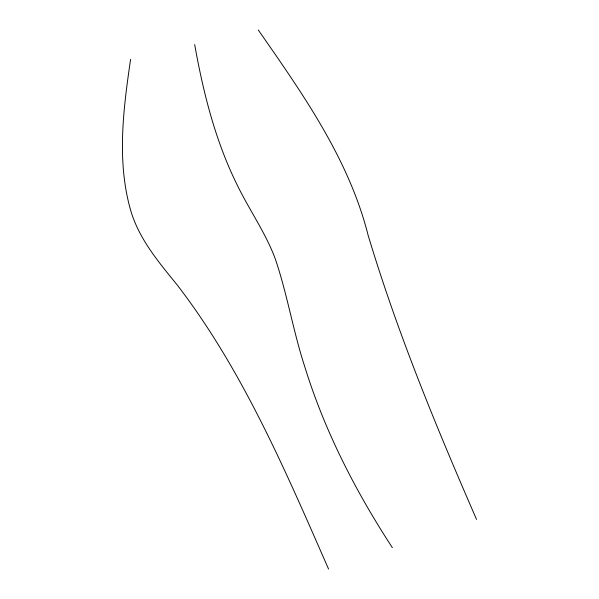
<?xml version="1.0" encoding="UTF-8"?>
<svg xmlns="http://www.w3.org/2000/svg" width="599" height="599" viewBox="0 0 599 599"><rect width="100%" height="100%" fill="white"/><g stroke="black" fill="none" stroke-linecap="round" stroke-linejoin="round"><path stroke-width="0.9" d="M130.589 59.376C123.349 108.936 116.633 160.779 130.515 209.822C138.848 239.023 158.922 262.392 177.633 285.498C243.097 370.991 285.566 471.121 328.566 569.05M258.259 29.95C302.562 93.669 348.873 158.93 368.138 235.325C397.324 332.505 436.079 426.481 476.542 519.423M392.36 547.651C355.536 491.24 324.433 430.674 304.591 366.139C293.083 330.753 287.206 293.795 275.173 258.581C265.267 232.083 248.6 208.909 236.463 183.481C215.086 139.822 203.218 92.246 194.682 44.603"/></g></svg>
